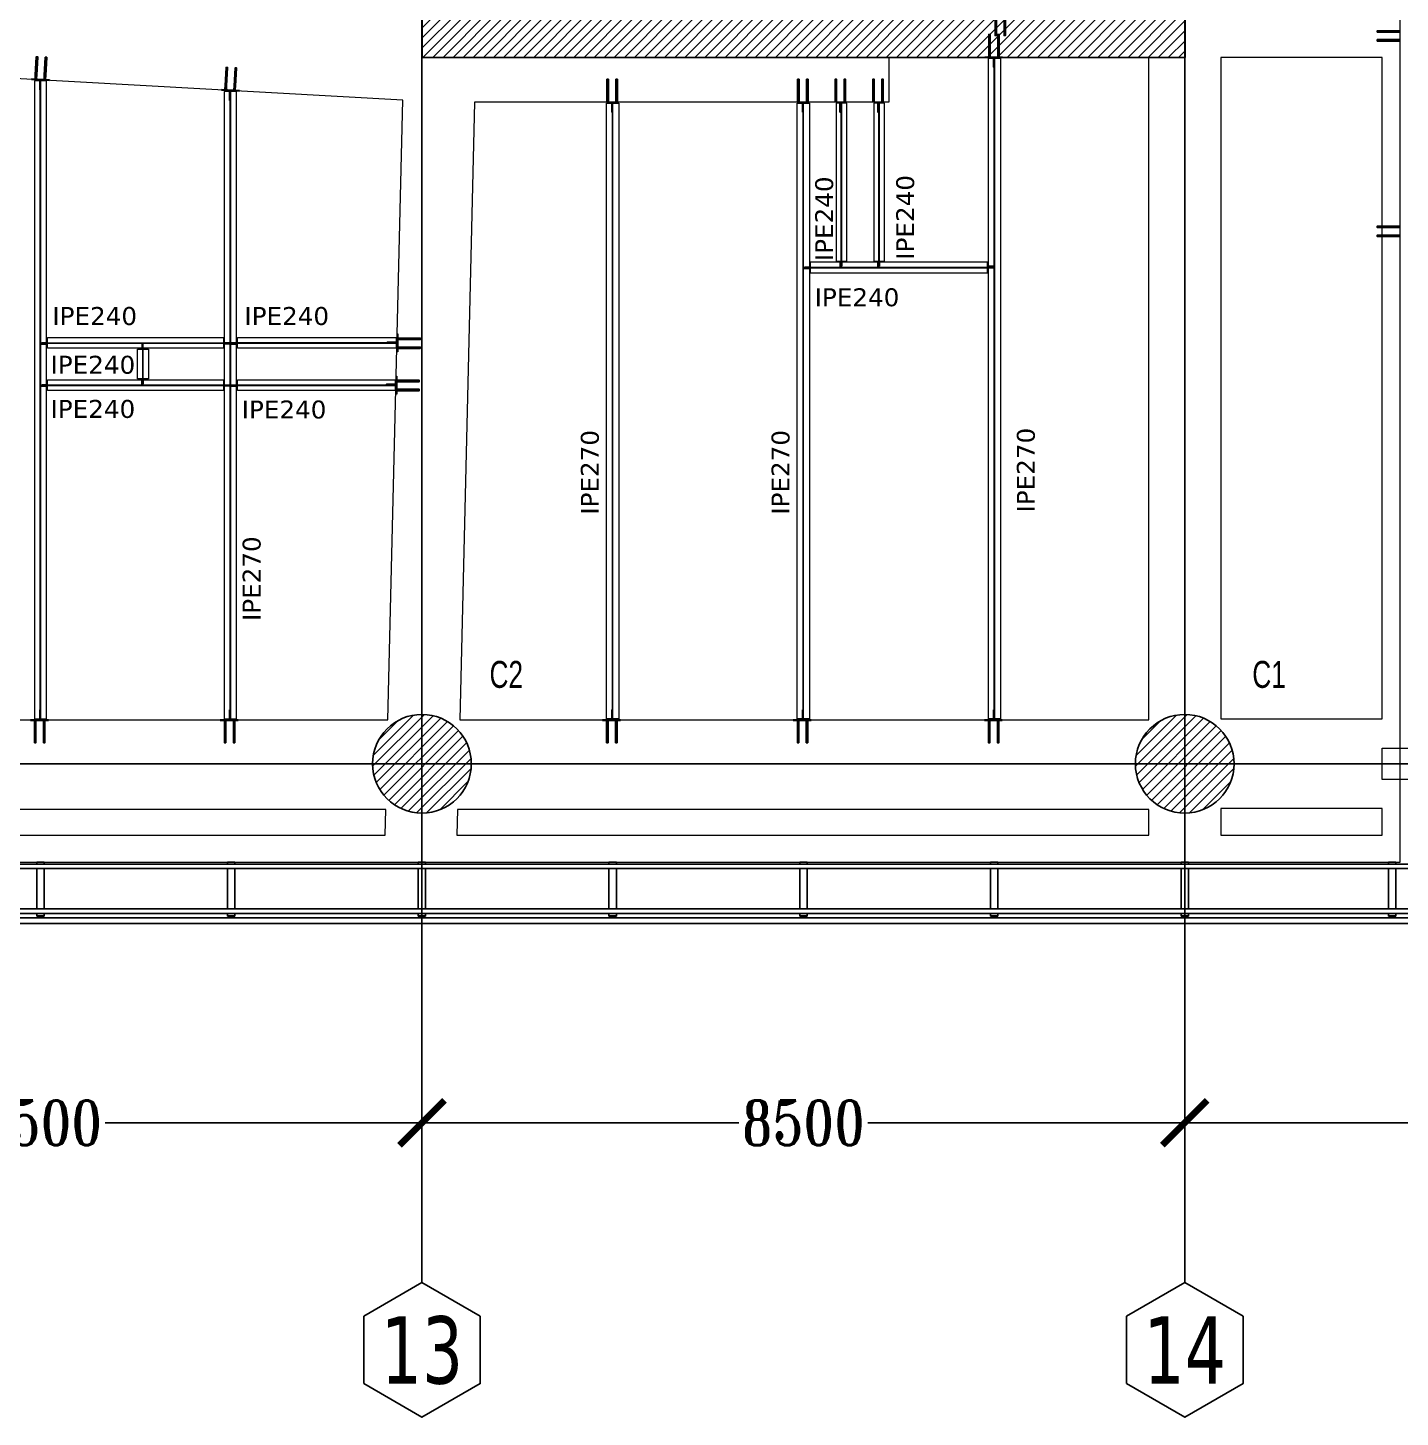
# Model space of a CAD drawing. Header units: millimetres. Extents: x -1702 to 79495, y -21906 to 33736.
# Drawn here: x 51504 to 66798, y -7280 to 8200 of the extents above; entities that cross this region are included whole.
import ezdxf
from ezdxf.enums import TextEntityAlignment as Align

# ---------------------------------------------------------------- set-up
doc = ezdxf.new("R2010")
doc.units = ezdxf.units.MM
doc.header["$LTSCALE"] = 0.9
for name, color, linetype, lineweight in [('0-1', 7, 'Continuous', 5), ('A_ALMA', 8, 'Continuous', 5), ('E_COLUMNAS-4', 1, 'Continuous', 25), ('E_TEXTO', 3, 'Continuous', 9), ('E_VIGAS', 8, 'Continuous', 9), ('E_VIGAS-1', 5, 'Continuous', 25), ('E_VIGAS-2', 10, 'Continuous', 25), ('HCB-PLATINA', 4, 'Continuous', 15), ('HCB-VIGAS', 4, 'Continuous', 15), ('VIGAS_HCB', 4, 'Continuous', 15)]:
    doc.layers.add(name, color=color, linetype=linetype, lineweight=lineweight)
for name, color, linetype in [('COTAS', 8, 'Continuous'), ('HCB-ACH_PANT', 253, 'Continuous'), ('HCB-ANCLAJE', 5, 'Continuous'), ('HCB-EJES', 1, 'Continuous'), ('HCB-ROTULOS', 2, 'Continuous'), ('HCB_PANTALLAS', 6, 'Continuous')]:
    doc.layers.add(name, color=color, linetype=linetype)
doc.styles.add('Arial Narrow', font='', dxfattribs={"width": 0.85, "height": 0.3})
doc.styles.add('ROMANT', font='romant.shx', dxfattribs={"width": 0.8})
doc.styles.add('VERDANA', font='verdana.ttf')
doc.styles.get('Arial Narrow').set_extended_font_data('Arial Narrow')
doc.dimstyles.new('1.125', dxfattribs={"dimscale": 0, "dimtxt": 500, "dimasz": 500, "dimexe": 4, "dimexo": 4, "dimgap": 15, "dimtad": 0, "dimdec": 0, "dimzin": 4, "dimdsep": 46, "dimtxsty": 'ROMANT', "dimblk": 'ARCHTICK', "dimcen": -10, "dimclrd": 256, "dimclrt": 3, "dimadec": 0, "dimazin": 0, "dimtfac": 1, "dimtdec": 0, "dimtix": 1, "dimtmove": 0, "dimatfit": 0, "dimldrblk": 'OBLIQUE', "dimfxl": 0.05, "dimtolj": 1, "dimtzin": 0, "dimarcsym": 0})

# ---------------------------------------------------------------- blocks, each defined once
blk = doc.blocks.new('EST_SFM_VIGA-METALICA-SECCION-C - EST_SFM_VIGA-METALICA-UPN100-1527742-_42_00m_N_E_-NIVEL-11 DOC')
at = {"layer": 'E_VIGAS-2'}
for p, q in [((34.044, 0.018), (-34.827, 0.018)), ((-34.827, -0.032), (34.044, -0.032))]:
    blk.add_line(p, q, dxfattribs=at)
blk = doc.blocks.new('EST_SFM_VIGA-METALICA-SECCION-C - EST_SFM_VIGA-METALICA-UPN100-1527772-_42_00m_N_E_-NIVEL-11 DOC')
at = {"layer": 'E_VIGAS-2'}
for p, q in [((34.942, 0.032), (-34.929, 0.032)), ((-34.929, -0.018), (34.942, -0.018))]:
    blk.add_line(p, q, dxfattribs=at)
blk = doc.blocks.new('EST_SFM_VIGA-METALICA-SECCION-C - EST_SFM_VIGA-METALICA-UPN160-1579051-_42_00m_N_E_-NIVEL-11 DOC')
at = {"layer": 'E_VIGAS-1'}
for p, q in [((30.107, 0.047), (-30.264, 0.047)), ((-30.269, -0.018), (30.113, -0.018))]:
    blk.add_line(p, q, dxfattribs=at)
blk = doc.blocks.new('DCTIB_CNI_EST_MOD-1A-FAC_0001_rvt-1-_42_00m_N_E_-NIVEL-11 DOC')
at = {"layer": 'E_VIGAS-1'}
for p, q in [((-27.454, 139.567), (-27.372, 139.567)), ((-27.454, 139.567), (-27.454, 139.545)), ((-27.454, 139.495), (-27.454, 139.045)), ((-27.372, 139.567), (-27.372, 139.545)), ((-27.372, 139.495), (-27.372, 139.045)), ((-25.328, 139.567), (-25.246, 139.567)), ((-25.328, 139.567), (-25.328, 139.545)), ((-25.328, 139.495), (-25.328, 139.045)), ((-25.246, 139.567), (-25.246, 139.545)), ((-25.246, 139.495), (-25.246, 139.045)), ((-23.203, 139.567), (-23.121, 139.567)), ((-23.203, 139.567), (-23.203, 139.545)), ((-23.203, 139.495), (-23.203, 139.045)), ((-23.121, 139.567), (-23.121, 139.545)), ((-23.121, 139.495), (-23.121, 139.045)), ((-21.078, 139.567), (-20.996, 139.567)), ((-21.078, 139.545), (-21.078, 139.567)), ((-21.078, 139.045), (-21.078, 139.495)), ((-20.996, 139.545), (-20.996, 139.567)), ((-20.996, 139.045), (-20.996, 139.495)), ((-18.953, 139.567), (-18.871, 139.567)), ((-18.953, 139.567), (-18.953, 139.545)), ((-18.953, 139.495), (-18.953, 139.045)), ((-18.871, 139.567), (-18.871, 139.545)), ((-18.871, 139.495), (-18.871, 139.045)), ((-16.828, 139.567), (-16.746, 139.567)), ((-16.828, 139.567), (-16.828, 139.545)), ((-16.828, 139.495), (-16.828, 139.045)), ((-16.746, 139.567), (-16.746, 139.545)), ((-16.746, 139.495), (-16.746, 139.045)), ((-14.703, 139.567), (-14.621, 139.567)), ((-14.703, 139.567), (-14.703, 139.545)), ((-14.703, 139.495), (-14.703, 139.045)), ((-14.621, 139.567), (-14.621, 139.545)), ((-14.621, 139.495), (-14.621, 139.045)), ((-12.393, 139.567), (-12.311, 139.567)), ((-12.393, 139.545), (-12.393, 139.567)), ((-12.393, 139.045), (-12.393, 139.495)), ((-12.311, 139.545), (-12.311, 139.567)), ((-12.311, 139.045), (-12.311, 139.495)), ((-27.454, 138.995), (-27.454, 138.967)), ((-27.454, 138.967), (-27.372, 138.967)), ((-27.454, 138.966), (-27.454, 138.967)), ((-27.426, 138.966), (-27.454, 138.966)), ((-27.415, 138.961), (-27.415, 138.966)), ((-27.415, 138.947), (-27.415, 138.961)), ((-27.41, 138.966), (-27.41, 138.961)), ((-27.41, 138.961), (-27.41, 138.947)), ((-27.372, 138.966), (-27.399, 138.966)), ((-27.372, 138.995), (-27.372, 138.967)), ((-27.372, 138.967), (-27.372, 138.966)), ((-25.328, 138.995), (-25.328, 138.967)), ((-25.328, 138.967), (-25.246, 138.967)), ((-25.328, 138.966), (-25.328, 138.967)), ((-25.3, 138.966), (-25.328, 138.966)), ((-25.29, 138.961), (-25.29, 138.966)), ((-25.29, 138.947), (-25.29, 138.961)), ((-25.285, 138.966), (-25.285, 138.961)), ((-25.285, 138.961), (-25.285, 138.947)), ((-25.246, 138.966), (-25.274, 138.966)), ((-25.246, 138.995), (-25.246, 138.967)), ((-25.246, 138.967), (-25.246, 138.966)), ((-23.203, 138.995), (-23.203, 138.967)), ((-23.203, 138.967), (-23.121, 138.967)), ((-23.203, 138.966), (-23.203, 138.967)), ((-23.175, 138.966), (-23.203, 138.966)), ((-23.164, 138.961), (-23.164, 138.966)), ((-23.164, 138.947), (-23.164, 138.961)), ((-23.159, 138.966), (-23.159, 138.961)), ((-23.159, 138.961), (-23.159, 138.947)), ((-23.121, 138.966), (-23.149, 138.966)), ((-23.121, 138.995), (-23.121, 138.967)), ((-23.121, 138.967), (-23.121, 138.966)), ((-21.078, 138.967), (-21.078, 138.995)), ((-21.078, 138.966), (-21.078, 138.967)), ((-21.078, 138.967), (-20.996, 138.967)), ((-21.05, 138.966), (-21.078, 138.966)), ((-21.04, 138.961), (-21.04, 138.966)), ((-21.04, 138.947), (-21.04, 138.961)), ((-21.035, 138.966), (-21.035, 138.961)), ((-21.035, 138.961), (-21.035, 138.947)), ((-20.996, 138.966), (-21.024, 138.966)), ((-20.996, 138.967), (-20.996, 138.995)), ((-20.996, 138.967), (-20.996, 138.966)), ((-18.953, 138.995), (-18.953, 138.967)), ((-18.953, 138.967), (-18.871, 138.967)), ((-18.953, 138.966), (-18.953, 138.967)), ((-18.925, 138.966), (-18.953, 138.966)), ((-18.915, 138.961), (-18.915, 138.966)), ((-18.915, 138.947), (-18.915, 138.961)), ((-18.91, 138.966), (-18.91, 138.961)), ((-18.91, 138.961), (-18.91, 138.947)), ((-18.871, 138.966), (-18.899, 138.966)), ((-18.871, 138.995), (-18.871, 138.967)), ((-18.871, 138.967), (-18.871, 138.966)), ((-16.828, 138.995), (-16.828, 138.967)), ((-16.828, 138.967), (-16.746, 138.967)), ((-16.828, 138.966), (-16.828, 138.967)), ((-16.8, 138.966), (-16.828, 138.966)), ((-16.79, 138.961), (-16.79, 138.966)), ((-16.79, 138.947), (-16.79, 138.961)), ((-16.785, 138.966), (-16.785, 138.961)), ((-16.785, 138.961), (-16.785, 138.947)), ((-16.746, 138.966), (-16.774, 138.966)), ((-16.746, 138.995), (-16.746, 138.967)), ((-16.746, 138.967), (-16.746, 138.966)), ((-14.703, 138.995), (-14.703, 138.967)), ((-14.621, 138.967), (-14.703, 138.967)), ((-14.703, 138.967), (-14.621, 138.967)), ((-14.703, 138.966), (-14.703, 138.967)), ((-14.675, 138.966), (-14.703, 138.966)), ((-14.665, 138.961), (-14.665, 138.966)), ((-14.665, 138.947), (-14.665, 138.961)), ((-14.66, 138.966), (-14.66, 138.961)), ((-14.66, 138.961), (-14.66, 138.947)), ((-14.621, 138.966), (-14.649, 138.966)), ((-14.621, 138.995), (-14.621, 138.967)), ((-14.621, 138.967), (-14.621, 138.966)), ((-12.393, 138.967), (-12.393, 138.995)), ((-12.311, 138.967), (-12.393, 138.967)), ((-12.393, 138.966), (-12.393, 138.967)), ((-12.393, 138.967), (-12.311, 138.967)), ((-12.365, 138.966), (-12.393, 138.966)), ((-12.355, 138.961), (-12.355, 138.966)), ((-12.355, 138.947), (-12.355, 138.961)), ((-12.35, 138.966), (-12.35, 138.961)), ((-12.35, 138.961), (-12.35, 138.947)), ((-12.311, 138.966), (-12.339, 138.966)), ((-12.311, 138.967), (-12.311, 138.995)), ((-12.311, 138.967), (-12.311, 138.966))]:
    blk.add_line(p, q, dxfattribs=at)
for points, knots in [([(-27.415, 138.961), (-27.415, 138.962), (-27.415, 138.963), (-27.417, 138.965), (-27.419, 138.965), (-27.42, 138.966), (-27.421, 138.966), (-27.423, 138.966), (-27.424, 138.966), (-27.426, 138.966)], [0, 0, 0, 0, 0.285714, 0.428571, 0.571429, 0.678571, 0.732143, 0.785714, 1, 1, 1, 1]), ([(-27.426, 138.966), (-27.425, 138.966), (-27.423, 138.966), (-27.421, 138.966), (-27.419, 138.965), (-27.417, 138.964), (-27.415, 138.963), (-27.415, 138.962), (-27.415, 138.961)], [0, 0, 0, 0, 0.142857, 0.285714, 0.428571, 0.571429, 0.785714, 1, 1, 1, 1]), ([(-27.41, 138.961), (-27.41, 138.962), (-27.41, 138.963), (-27.408, 138.965), (-27.407, 138.965), (-27.405, 138.966), (-27.404, 138.966), (-27.402, 138.966), (-27.401, 138.966), (-27.399, 138.966)], [0, 0, 0, 0, 0.285714, 0.428571, 0.571429, 0.678571, 0.732143, 0.785714, 1, 1, 1, 1]), ([(-27.399, 138.966), (-27.4, 138.966), (-27.402, 138.966), (-27.404, 138.966), (-27.406, 138.965), (-27.408, 138.964), (-27.41, 138.963), (-27.41, 138.962), (-27.41, 138.961)], [0, 0, 0, 0, 0.142857, 0.285714, 0.428571, 0.571429, 0.785714, 1, 1, 1, 1]), ([(-25.29, 138.961), (-25.29, 138.962), (-25.29, 138.963), (-25.292, 138.965), (-25.293, 138.965), (-25.295, 138.966), (-25.296, 138.966), (-25.297, 138.966), (-25.299, 138.966), (-25.3, 138.966)], [0, 0, 0, 0, 0.285714, 0.428571, 0.571429, 0.678571, 0.732143, 0.785714, 1, 1, 1, 1]), ([(-25.3, 138.966), (-25.299, 138.966), (-25.298, 138.966), (-25.295, 138.966), (-25.293, 138.965), (-25.291, 138.964), (-25.29, 138.963), (-25.29, 138.962), (-25.29, 138.961)], [0, 0, 0, 0, 0.142857, 0.285714, 0.428571, 0.571429, 0.785714, 1, 1, 1, 1]), ([(-25.285, 138.961), (-25.285, 138.962), (-25.284, 138.963), (-25.283, 138.965), (-25.281, 138.965), (-25.28, 138.966), (-25.279, 138.966), (-25.277, 138.966), (-25.275, 138.966), (-25.274, 138.966)], [0, 0, 0, 0, 0.285714, 0.428571, 0.571429, 0.678571, 0.732143, 0.785714, 1, 1, 1, 1]), ([(-25.274, 138.966), (-25.275, 138.966), (-25.276, 138.966), (-25.279, 138.966), (-25.281, 138.965), (-25.283, 138.964), (-25.284, 138.963), (-25.285, 138.962), (-25.285, 138.961)], [0, 0, 0, 0, 0.142857, 0.285714, 0.428571, 0.571429, 0.785714, 1, 1, 1, 1]), ([(-23.164, 138.961), (-23.164, 138.962), (-23.165, 138.963), (-23.166, 138.965), (-23.168, 138.965), (-23.169, 138.966), (-23.17, 138.966), (-23.172, 138.966), (-23.174, 138.966), (-23.175, 138.966)], [0, 0, 0, 0, 0.285714, 0.428571, 0.571429, 0.678571, 0.732143, 0.785714, 1, 1, 1, 1]), ([(-23.175, 138.966), (-23.174, 138.966), (-23.173, 138.966), (-23.17, 138.966), (-23.168, 138.965), (-23.166, 138.964), (-23.165, 138.963), (-23.164, 138.962), (-23.164, 138.961)], [0, 0, 0, 0, 0.142857, 0.285714, 0.428571, 0.571429, 0.785714, 1, 1, 1, 1]), ([(-23.159, 138.961), (-23.159, 138.962), (-23.159, 138.963), (-23.157, 138.965), (-23.156, 138.965), (-23.154, 138.966), (-23.153, 138.966), (-23.152, 138.966), (-23.15, 138.966), (-23.149, 138.966)], [0, 0, 0, 0, 0.285714, 0.428571, 0.571429, 0.678571, 0.732143, 0.785714, 1, 1, 1, 1]), ([(-23.149, 138.966), (-23.15, 138.966), (-23.151, 138.966), (-23.154, 138.966), (-23.156, 138.965), (-23.158, 138.964), (-23.159, 138.963), (-23.159, 138.962), (-23.159, 138.961)], [0, 0, 0, 0, 0.142857, 0.285714, 0.428571, 0.571429, 0.785714, 1, 1, 1, 1]), ([(-21.05, 138.966), (-21.049, 138.966), (-21.048, 138.966), (-21.045, 138.966), (-21.043, 138.965), (-21.041, 138.964), (-21.04, 138.963), (-21.04, 138.962), (-21.04, 138.961)], [0, 0, 0, 0, 0.142857, 0.285714, 0.428571, 0.571429, 0.785714, 1, 1, 1, 1]), ([(-21.04, 138.961), (-21.04, 138.962), (-21.04, 138.963), (-21.042, 138.965), (-21.043, 138.965), (-21.045, 138.966), (-21.046, 138.966), (-21.047, 138.966), (-21.049, 138.966), (-21.05, 138.966)], [0, 0, 0, 0, 0.285714, 0.428571, 0.571429, 0.678571, 0.732143, 0.785714, 1, 1, 1, 1]), ([(-21.024, 138.966), (-21.025, 138.966), (-21.026, 138.966), (-21.029, 138.966), (-21.031, 138.965), (-21.033, 138.964), (-21.034, 138.963), (-21.035, 138.962), (-21.035, 138.961)], [0, 0, 0, 0, 0.142857, 0.285714, 0.428571, 0.571429, 0.785714, 1, 1, 1, 1]), ([(-21.035, 138.961), (-21.035, 138.962), (-21.034, 138.963), (-21.033, 138.965), (-21.031, 138.965), (-21.03, 138.966), (-21.029, 138.966), (-21.027, 138.966), (-21.025, 138.966), (-21.024, 138.966)], [0, 0, 0, 0, 0.285714, 0.428571, 0.571429, 0.678571, 0.732143, 0.785714, 1, 1, 1, 1]), ([(-18.915, 138.961), (-18.915, 138.962), (-18.915, 138.963), (-18.917, 138.965), (-18.918, 138.965), (-18.92, 138.966), (-18.921, 138.966), (-18.922, 138.966), (-18.924, 138.966), (-18.925, 138.966)], [0, 0, 0, 0, 0.285714, 0.428571, 0.571429, 0.678571, 0.732143, 0.785714, 1, 1, 1, 1]), ([(-18.925, 138.966), (-18.924, 138.966), (-18.923, 138.966), (-18.92, 138.966), (-18.918, 138.965), (-18.916, 138.964), (-18.915, 138.963), (-18.915, 138.962), (-18.915, 138.961)], [0, 0, 0, 0, 0.142857, 0.285714, 0.428571, 0.571429, 0.785714, 1, 1, 1, 1]), ([(-18.91, 138.961), (-18.91, 138.962), (-18.909, 138.963), (-18.908, 138.965), (-18.906, 138.965), (-18.905, 138.966), (-18.904, 138.966), (-18.902, 138.966), (-18.9, 138.966), (-18.899, 138.966)], [0, 0, 0, 0, 0.285714, 0.428571, 0.571429, 0.678571, 0.732143, 0.785714, 1, 1, 1, 1]), ([(-18.899, 138.966), (-18.9, 138.966), (-18.901, 138.966), (-18.904, 138.966), (-18.906, 138.965), (-18.908, 138.964), (-18.909, 138.963), (-18.91, 138.962), (-18.91, 138.961)], [0, 0, 0, 0, 0.142857, 0.285714, 0.428571, 0.571429, 0.785714, 1, 1, 1, 1]), ([(-16.79, 138.961), (-16.79, 138.962), (-16.79, 138.963), (-16.792, 138.965), (-16.793, 138.965), (-16.795, 138.966), (-16.796, 138.966), (-16.797, 138.966), (-16.799, 138.966), (-16.8, 138.966)], [0, 0, 0, 0, 0.285714, 0.428571, 0.571429, 0.678571, 0.732143, 0.785714, 1, 1, 1, 1]), ([(-16.8, 138.966), (-16.799, 138.966), (-16.798, 138.966), (-16.795, 138.966), (-16.793, 138.965), (-16.791, 138.964), (-16.79, 138.963), (-16.79, 138.962), (-16.79, 138.961)], [0, 0, 0, 0, 0.142857, 0.285714, 0.428571, 0.571429, 0.785714, 1, 1, 1, 1]), ([(-16.785, 138.961), (-16.785, 138.962), (-16.784, 138.963), (-16.783, 138.965), (-16.781, 138.965), (-16.78, 138.966), (-16.779, 138.966), (-16.777, 138.966), (-16.775, 138.966), (-16.774, 138.966)], [0, 0, 0, 0, 0.285714, 0.428571, 0.571429, 0.678571, 0.732143, 0.785714, 1, 1, 1, 1]), ([(-16.774, 138.966), (-16.775, 138.966), (-16.776, 138.966), (-16.779, 138.966), (-16.781, 138.965), (-16.783, 138.964), (-16.784, 138.963), (-16.785, 138.962), (-16.785, 138.961)], [0, 0, 0, 0, 0.142857, 0.285714, 0.428571, 0.571429, 0.785714, 1, 1, 1, 1]), ([(-14.665, 138.961), (-14.665, 138.962), (-14.665, 138.963), (-14.667, 138.965), (-14.668, 138.965), (-14.67, 138.966), (-14.671, 138.966), (-14.672, 138.966), (-14.674, 138.966), (-14.675, 138.966)], [0, 0, 0, 0, 0.285714, 0.428571, 0.571429, 0.678571, 0.732143, 0.785714, 1, 1, 1, 1]), ([(-14.675, 138.966), (-14.674, 138.966), (-14.673, 138.966), (-14.67, 138.966), (-14.668, 138.965), (-14.666, 138.964), (-14.665, 138.963), (-14.665, 138.962), (-14.665, 138.961)], [0, 0, 0, 0, 0.142857, 0.285714, 0.428571, 0.571429, 0.785714, 1, 1, 1, 1]), ([(-14.66, 138.961), (-14.66, 138.962), (-14.659, 138.963), (-14.658, 138.965), (-14.656, 138.965), (-14.655, 138.966), (-14.654, 138.966), (-14.652, 138.966), (-14.65, 138.966), (-14.649, 138.966)], [0, 0, 0, 0, 0.285714, 0.428571, 0.571429, 0.678571, 0.732143, 0.785714, 1, 1, 1, 1]), ([(-14.649, 138.966), (-14.65, 138.966), (-14.651, 138.966), (-14.654, 138.966), (-14.656, 138.965), (-14.658, 138.964), (-14.659, 138.963), (-14.66, 138.962), (-14.66, 138.961)], [0, 0, 0, 0, 0.142857, 0.285714, 0.428571, 0.571429, 0.785714, 1, 1, 1, 1]), ([(-12.365, 138.966), (-12.364, 138.966), (-12.363, 138.966), (-12.36, 138.966), (-12.358, 138.965), (-12.356, 138.964), (-12.355, 138.963), (-12.355, 138.962), (-12.355, 138.961)], [0, 0, 0, 0, 0.142857, 0.285714, 0.428571, 0.571429, 0.785714, 1, 1, 1, 1]), ([(-12.355, 138.961), (-12.355, 138.962), (-12.355, 138.963), (-12.357, 138.965), (-12.358, 138.965), (-12.36, 138.966), (-12.361, 138.966), (-12.362, 138.966), (-12.364, 138.966), (-12.365, 138.966)], [0, 0, 0, 0, 0.285714, 0.428571, 0.571429, 0.678571, 0.732143, 0.785714, 1, 1, 1, 1]), ([(-12.339, 138.966), (-12.34, 138.966), (-12.341, 138.966), (-12.344, 138.966), (-12.346, 138.965), (-12.348, 138.964), (-12.349, 138.963), (-12.35, 138.962), (-12.35, 138.961)], [0, 0, 0, 0, 0.142857, 0.285714, 0.428571, 0.571429, 0.785714, 1, 1, 1, 1]), ([(-12.35, 138.961), (-12.35, 138.962), (-12.349, 138.963), (-12.348, 138.965), (-12.346, 138.965), (-12.345, 138.966), (-12.344, 138.966), (-12.342, 138.966), (-12.34, 138.966), (-12.339, 138.966)], [0, 0, 0, 0, 0.285714, 0.428571, 0.571429, 0.678571, 0.732143, 0.785714, 1, 1, 1, 1])]:
    blk.add_open_spline(points, degree=3, knots=knots, dxfattribs=at)
at = {"layer": 'E_VIGAS-2'}
for p, q in [((-74.597, 139.545), (-5.727, 139.545)), ((-5.727, 139.545), (-74.597, 139.545)), ((-5.177, 138.995), (-75.147, 138.995)), ((-75.147, 138.995), (-5.177, 138.995))]:
    blk.add_line(p, q, dxfattribs=at)
at = {"layer": 'E_VIGAS-1'}
blk.add_blockref('EST_SFM_VIGA-METALICA-SECCION-C - EST_SFM_VIGA-METALICA-UPN160-1579051-_42_00m_N_E_-NIVEL-11 DOC', (-40.084, 138.9), dxfattribs=at)
at = {"layer": 'E_VIGAS-2'}
for name, p in [('EST_SFM_VIGA-METALICA-SECCION-C - EST_SFM_VIGA-METALICA-UPN100-1527742-_42_00m_N_E_-NIVEL-11 DOC', (-39.77, 139.527)), ('EST_SFM_VIGA-METALICA-SECCION-C - EST_SFM_VIGA-METALICA-UPN100-1527772-_42_00m_N_E_-NIVEL-11 DOC', (-40.169, 139.013))]:
    blk.add_blockref(name, p, dxfattribs=at)
blk = doc.blocks.new('_ArchTick')
at = {"color": 0, "linetype": 'ByBlock', "const_width": 0.15}
blk.add_lwpolyline([(-0.5, -0.5), (0.5, 0.5)], dxfattribs=at)
blk = doc.blocks.new('*D630')
at = {"layer": 'COTAS', "color": 0, "lineweight": -2, "transparency": 16777216}
for p, q in [((47397, -5776), (47397, -3996)), ((55897, -5776), (55897, -3996))]:
    blk.add_line(p, q, dxfattribs=at)
at = {"layer": 'COTAS', "lineweight": -2, "transparency": 16777216}
for p, q in [((47397, -4000), (50927, -4000)), ((55897, -4000), (52366, -4000))]:
    blk.add_line(p, q, dxfattribs=at)
at = {"layer": 'Defpoints', "color": 0, "transparency": 16777216}
for p in [(47397, -4000), (47397, -5780), (55897, -5780)]:
    blk.add_point(p, dxfattribs=at)
at = {"layer": 'COTAS', "lineweight": -2, "transparency": 16777216, "xscale": 500, "yscale": 500, "zscale": 500, "rotation": 180}
blk.add_blockref('_ArchTick', (47397, -4000), dxfattribs=at)
at = {"layer": 'COTAS', "lineweight": -2, "transparency": 16777216, "xscale": 500, "yscale": 500, "zscale": 500}
blk.add_blockref('_ArchTick', (55897, -4000), dxfattribs=at)
at = {"layer": 'COTAS', "color": 3, "transparency": 16777216, "insert": (51647, -4000), "char_height": 500, "attachment_point": 5, "style": 'ROMANT'}
blk.add_mtext('\\A1;8500', dxfattribs=at)
blk = doc.blocks.new('_Oblique')
at = {"color": 0, "linetype": 'ByBlock', "lineweight": -2}
blk.add_line((-0.5, -0.5), (0.5, 0.5), dxfattribs=at)
blk = doc.blocks.new('*D631')
at = {"layer": 'COTAS', "color": 0, "lineweight": -2, "transparency": 16777216}
for p, q in [((55897, -5776), (55897, -3996)), ((64397, -5776), (64397, -3996))]:
    blk.add_line(p, q, dxfattribs=at)
at = {"layer": 'COTAS', "lineweight": -2, "transparency": 16777216}
for p, q in [((55897, -4000), (59427, -4000)), ((64397, -4000), (60866, -4000))]:
    blk.add_line(p, q, dxfattribs=at)
at = {"layer": 'Defpoints', "color": 0, "transparency": 16777216}
for p in [(55897, -4000), (55897, -5780), (64397, -5780)]:
    blk.add_point(p, dxfattribs=at)
at = {"layer": 'COTAS', "lineweight": -2, "transparency": 16777216, "xscale": 500, "yscale": 500, "zscale": 500, "rotation": 180}
blk.add_blockref('_ArchTick', (55897, -4000), dxfattribs=at)
at = {"layer": 'COTAS', "lineweight": -2, "transparency": 16777216, "xscale": 500, "yscale": 500, "zscale": 500}
blk.add_blockref('_ArchTick', (64397, -4000), dxfattribs=at)
at = {"layer": 'COTAS', "color": 3, "transparency": 16777216, "insert": (60147, -4000), "char_height": 500, "attachment_point": 5, "style": 'ROMANT'}
blk.add_mtext('\\A1;8500', dxfattribs=at)
blk = doc.blocks.new('*D615')
at = {"layer": 'COTAS', "color": 0, "lineweight": -2, "transparency": 16777216}
for p, q in [((64397, -5776), (64397, -3996)), ((72897, -5776), (72897, -3996))]:
    blk.add_line(p, q, dxfattribs=at)
at = {"layer": 'COTAS', "lineweight": -2, "transparency": 16777216}
for p, q in [((64397, -4000), (67927, -4000)), ((72897, -4000), (69366, -4000))]:
    blk.add_line(p, q, dxfattribs=at)
at = {"layer": 'Defpoints', "color": 0, "transparency": 16777216}
for p in [(72897, -4000), (64397, -5780), (72897, -5780)]:
    blk.add_point(p, dxfattribs=at)
at = {"layer": 'COTAS', "lineweight": -2, "transparency": 16777216, "xscale": 500, "yscale": 500, "zscale": 500, "rotation": 180}
blk.add_blockref('_ArchTick', (64397, -4000), dxfattribs=at)
at = {"layer": 'COTAS', "lineweight": -2, "transparency": 16777216, "xscale": 500, "yscale": 500, "zscale": 500}
blk.add_blockref('_ArchTick', (72897, -4000), dxfattribs=at)
at = {"layer": 'COTAS', "color": 3, "transparency": 16777216, "insert": (68647, -4000), "char_height": 500, "attachment_point": 5, "style": 'ROMANT'}
blk.add_mtext('\\A1;8500', dxfattribs=at)
blk = doc.blocks.new('CX-CONC')
at = {"layer": 'HCB-ANCLAJE'}
for points in [[(-50, -8), (-46, -6), (-42, -8), (-40, -8), (-38, -14), (-38, -52), (-38, -256), (-54, -256), (-54, -52), (-54, -14), (-52, -8)], [(50, -8), (54, -6), (58, -8), (60, -8), (62, -14), (62, -52), (62, -256), (46, -256), (46, -52), (46, -14), (48, -8)]]:
    blk.add_lwpolyline(points, close=True, dxfattribs=at)
at = {"layer": 'HCB-PLATINA'}
blk.add_lwpolyline([(-100, -6), (100, -6), (100, 0), (-100, 0)], close=True, dxfattribs=at)

msp = doc.modelspace()

# ---------------------------------------------------------------- hatches: boundary and pattern name
at = {"layer": 'HCB-ACH_PANT'}
h = msp.add_hatch(dxfattribs=at)
h.set_pattern_fill('ANSI31', color=256, scale=25)
h.set_pattern_definition([(45, (-16279.805, -55448.78), (-56.1266, 56.1266), [])])
h.paths.add_polyline_path([(64399.8, 7870.2), (55899.8, 7870.2), (55899.8, 8370.2), (60299.8, 8370.2), (60299.8, 17130.2), (55899.8, 17130.2), (55899.8, 17630.2), (64399.8, 17630.2), (64399.8, 17130.2), (60699.8, 17130.2), (60699.8, 8370.2), (64399.8, 8370.2)])
h = msp.add_hatch(dxfattribs=at)
h.set_pattern_fill('ANSI31', color=256, scale=25)
h.set_pattern_definition([(45, (43250.506, -1e-10), (-56.1266, 56.1266), [])])
edge = h.paths.add_edge_path()
edge.add_arc((55896.7, 0), 550, 0, 360)
h = msp.add_hatch(dxfattribs=at)
h.set_pattern_fill('ANSI31', color=256, scale=25)
h.set_pattern_definition([(45, (51750.506, -1e-10), (-56.1266, 56.1266), [])])
edge = h.paths.add_edge_path()
edge.add_arc((64396.7, 0), 550, 0, 360)

# ---------------------------------------------------------------- linework, layer by layer
for points in [[(62273.4, 7760.2), (62273.4, 7870.2), (62267.4, 7870.2), (62267.4, 7760.2)], [(51637.4, 7508.9), (51637.4, 7618.9), (51643.4, 7618.9), (51643.4, 7508.9)], [(53752.6, 7390.7), (53752.6, 7500.7), (53758.6, 7500.7), (53758.6, 7390.7)], [(58018.4, 7260.1), (58018.4, 7370.1), (58012.4, 7370.1), (58012.4, 7260.1)], [(60143.4, 7260.1), (60143.4, 7370.1), (60137.4, 7370.1), (60137.4, 7260.1)], [(60560.9, 7260.1), (60560.9, 7370.1), (60554.9, 7370.1), (60554.9, 7260.1)], [(60980.9, 7260.1), (60980.9, 7370.1), (60974.9, 7370.1), (60974.9, 7260.1)], [(55511.1, 4692.3), (55621.1, 4692.3), (55621.1, 4698.3), (55511.1, 4698.3)], [(55499.8, 4222.3), (55609.8, 4222.3), (55609.8, 4228.3), (55499.8, 4228.3)], [(51643.4, 600.1), (51643.4, 490.1), (51637.4, 490.1), (51637.4, 600.1)], [(53758.6, 600.1), (53758.6, 490.1), (53752.6, 490.1), (53752.6, 600.1)], [(58018.4, 600.1), (58018.4, 490.1), (58012.4, 490.1), (58012.4, 600.1)], [(60143.4, 600.1), (60143.4, 490.1), (60137.4, 490.1), (60137.4, 600.1)], [(62273.4, 600.1), (62273.4, 490.1), (62267.4, 490.1), (62267.4, 600.1)]]:
    msp.add_lwpolyline(points, close=True)
at = {"layer": 'A_ALMA'}
for p, q in [((62273.4, 510), (62273.4, 7860.2)), ((62280, 500), (62280, 7860.2)), ((51643.4, 510), (51643.4, 7608.6)), ((51650, 500), (51650, 7608.6)), ((53758.6, 510), (53758.6, 7490.4)), ((53765.2, 500), (53765.2, 7490.4)), ((58018.4, 510), (58018.4, 7360.2)), ((58025, 500), (58025, 7360.2)), ((60143.4, 510), (60143.4, 7360.2)), ((60150, 500), (60150, 7360.2)), ((60568.6, 5600.2), (60568.6, 7360.2)), ((60574.8, 5600.2), (60574.8, 7360.2)), ((60988.6, 5600.2), (60988.6, 7360.2)), ((60994.8, 5600.2), (60994.8, 7360.2)), ((60224.2, 5533.3), (62199.2, 5533.3)), ((60224.2, 5527.1), (62199.2, 5527.1)), ((51725.2, 4691.9), (53685.4, 4691.9)), ((51725.2, 4685.7), (53685.4, 4685.7)), ((53840.5, 4692.3), (55609.2, 4692.3)), ((53840.5, 4686.1), (55611.1, 4686.1)), ((52784.8, 4289.2), (52784.8, 4619.2)), ((52791, 4289.2), (52791, 4619.2)), ((51725.2, 4222.3), (53685.4, 4222.3)), ((51725.2, 4216.1), (53685.4, 4216.1)), ((53840.5, 4222.3), (55597.4, 4222.3)), ((53840.5, 4216.1), (55597.4, 4216.1))]:
    msp.add_line(p, q, dxfattribs=at)
at = {"layer": 'E_COLUMNAS-4', "color": 6}
for centre in [(55896.7, 0), (64396.7, 0)]:
    msp.add_circle(centre, 550, dxfattribs=at)
at = {"layer": 'E_VIGAS'}
msp.add_lwpolyline([(10997.7, 26595.9), (10997.8, -1095.9), (66798, -1095.8), (66797.9, 26595.9)], close=True, dxfattribs=at)
for points in [[(55517.9, 490.2), (55683.7, 7393.1), (47697.7, 7839.3), (47697.7, 490.2, 0.4142136), (47697.9, 490), (55517.7, 490, 0.407195)], [(64798.2, 500), (66598, 500), (66597.9, 7870.1), (64798, 7870.1), (64798, 500.2, 0.4142131)], [(55493.6, -510), (47697.9, -510, 0.4142136), (47697.7, -510.2), (47697.7, -795.9), (55487, -795.9), (55493.8, -510.2, 0.4212671)], [(63997.8, -510), (56294.2, -510, 0.407195), (56294, -510.2), (56287.2, -795.9), (63998, -795.9), (63998, -510.2, 0.4142131)], [(64798, -500.2), (64798, -795.9), (66598, -795.9), (66598, -500), (64798.2, -500, 0.4142141)]]:
    msp.add_lwpolyline(points, format="xyb", close=True, dxfattribs=at)
msp.add_lwpolyline([(61097.7, 7860.2), (61097.7, 7370.2), (60632.6, 7370.2), (56483.4, 7370.2), (56318.1, 490.2, 0.4212671), (56318.3, 490), (63997.8, 490, 0.4142141), (63998, 490.2), (63998, 7860.2)], format="xyb", dxfattribs=at)
at = {"layer": 'HCB-EJES'}
for p, q in [((55896.7, -5780.2), (55896.7, 31280.5)), ((64396.7, -5780.2), (64396.7, 31280.5)), ((-201.6, 0), (77995, 0))]:
    msp.add_line(p, q, dxfattribs=at)
at = {"layer": 'HCB-ROTULOS'}
for points in [[(55247.2, -6905.2), (55896.7, -7280.2), (56546.2, -6905.2), (56546.2, -6155.2), (55896.7, -5780.2), (55247.2, -6155.2)], [(63747.2, -6905.2), (64396.7, -7280.2), (65046.2, -6905.2), (65046.2, -6155.2), (64396.7, -5780.2), (63747.2, -6155.2)]]:
    msp.add_lwpolyline(points, close=True, dxfattribs=at)
at = {"layer": 'HCB-VIGAS'}
for points in [[(60568.6, 5533.3), (60558.6, 5533.3), (60558.6, 5590.2), (60568.6, 5590.2)], [(60568.6, 5600.2), (60574.8, 5600.2), (60574.8, 5543.3), (60568.6, 5543.3)], [(60988.6, 5533.3), (60978.6, 5533.3), (60978.6, 5590.2), (60988.6, 5590.2)], [(60988.6, 5600.2), (60994.8, 5600.2), (60994.8, 5543.3), (60988.6, 5543.3)], [(60150, 5527.1), (60150, 5517.1), (60214.2, 5517.1), (60214.2, 5527.1)], [(60224.2, 5527.1), (60224.2, 5533.3), (60160, 5533.3), (60160, 5527.1)], [(62199.2, 5533.3), (62199.2, 5527.1), (62263.4, 5527.1), (62263.4, 5533.3)], [(62273.4, 5533.3), (62273.4, 5543.3), (62209.2, 5543.3), (62209.2, 5533.3)], [(51650, 4685.7), (51650, 4675.7), (51714.2, 4675.7), (51714.2, 4685.7)], [(51725.2, 4685.7), (51725.2, 4691.9), (51660, 4691.9), (51660, 4685.7)], [(52784.8, 4685.7), (52774.8, 4685.7), (52774.8, 4629.2), (52784.8, 4629.2)], [(52784.8, 4619.2), (52791, 4619.2), (52791, 4675.7), (52784.8, 4675.7)], [(53685.4, 4686.1), (53685.4, 4692.3), (53748.6, 4692.3), (53748.6, 4686.1)], [(53758.6, 4686.1), (53758.6, 4676.1), (53694.4, 4676.1), (53694.4, 4686.1)], [(53765.2, 4686.1), (53765.2, 4676.1), (53829.4, 4676.1), (53829.4, 4686.1)], [(53840.5, 4692.3), (53840.5, 4686.1), (53775.2, 4686.1), (53775.2, 4692.3)], [(51650, 4216.1), (51650, 4206.1), (51714.2, 4206.1), (51714.2, 4216.1)], [(51725.2, 4216.1), (51725.2, 4222.3), (51660, 4222.3), (51660, 4216.1)], [(52784.8, 4222.3), (52774.8, 4222.3), (52774.8, 4279.2), (52784.8, 4279.2)], [(52784.8, 4289.2), (52791, 4289.2), (52791, 4232.3), (52784.8, 4232.3)], [(53685.4, 4216.1), (53685.4, 4222.3), (53748.6, 4222.3), (53748.6, 4216.1)], [(53758.6, 4216.1), (53758.6, 4206.1), (53694.4, 4206.1), (53694.4, 4216.1)], [(53765.2, 4216.1), (53765.2, 4206.1), (53829.4, 4206.1), (53829.4, 4216.1)], [(53840.5, 4222.3), (53840.5, 4216.1), (53775.2, 4216.1), (53775.2, 4222.3)]]:
    msp.add_lwpolyline(points, close=True, dxfattribs=at)
at = {"layer": 'HCB_PANTALLAS'}
msp.add_lwpolyline([(64399.8, 7870.2), (55899.8, 7870.2), (55899.8, 8370.2), (60299.8, 8370.2), (60299.8, 17130.2), (55899.8, 17130.2), (55899.8, 17630.2), (64399.8, 17630.2), (64399.8, 17130.2), (60699.8, 17130.2), (60699.8, 8370.2), (64399.8, 8370.2)], close=True, dxfattribs=at)
at = {"layer": 'VIGAS_HCB'}
for points in [[(62209.2, 7860.2), (62344.2, 7860.2), (62344.2, 500), (62209.2, 500)], [(51579.2, 500), (51714.2, 500), (51714.2, 7608.9), (51579.2, 7608.9)], [(53694.4, 500), (53829.4, 500), (53829.4, 7490.7), (53694.4, 7490.7)], [(57954.2, 7360.2), (58089.2, 7360.2), (58089.2, 500), (57954.2, 500)], [(60079.2, 7360.2), (60214.2, 7360.2), (60214.2, 500), (60079.2, 500)], [(60511.7, 5600.2), (60631.7, 5600.2), (60631.7, 7360.2), (60511.7, 7360.2)], [(60931.7, 5600.2), (61051.7, 5600.2), (61051.7, 7360.2), (60931.7, 7360.2)], [(60224.2, 5470.2), (62199.2, 5470.2), (62199.2, 5590.2), (60224.2, 5590.2)], [(51725.2, 4749.2), (53685.4, 4749.2), (53685.4, 4629.2), (51725.2, 4629.2)], [(55611.1, 4629.2), (53840.5, 4629.2), (53840.5, 4749.2), (55611.1, 4749.2)], [(52727.9, 4619.2), (52847.9, 4619.2), (52847.9, 4289.2), (52727.9, 4289.2)], [(51725.2, 4279.2), (53685.4, 4279.2), (53685.4, 4159.2), (51725.2, 4159.2)], [(55599.8, 4159.2), (53840.5, 4159.2), (53840.5, 4279.2), (55599.8, 4279.2)], [(72662.7, -175), (66598, -175), (66598, 175), (72662.7, 175)]]:
    msp.add_lwpolyline(points, close=True, dxfattribs=at)

# ---------------------------------------------------------------- block references
for p in [(62337.3, 8370.2), (51633.8, 490.1), (53749, 490.1), (58008.8, 490.1), (60133.8, 490.1), (62263.8, 490.1)]:
    msp.add_blockref('CX-CONC', p)
for p, rotation in [((66797.9, 8113.9), 270), ((51647, 7618.6), 176.8317488168268), ((53762.2, 7500.5), 176.8317488168268), ((66797.9, 5936), 270)]:
    msp.add_blockref('CX-CONC', p, dxfattribs=dict(rotation=rotation))
at = {"xscale": -1}
for p, rotation in [((62267.4, 7870.2), 180), ((58012.4, 7370.1), 180), ((60137.4, 7370.1), 180), ((60554.9, 7370.1), 180), ((60974.9, 7370.1), 180), ((55621.1, 4689), 90), ((55609.8, 4219), 90)]:
    msp.add_blockref('CX-CONC', p, dxfattribs=dict(at, rotation=rotation))
at = {"layer": '0-1', "xscale": 1000, "yscale": 1000, "zscale": 1000}
msp.add_blockref('DCTIB_CNI_EST_MOD-1A-FAC_0001_rvt-1-_42_00m_N_E_-NIVEL-11 DOC', (79058.8, -140662.4), dxfattribs=at)

# ---------------------------------------------------------------- texts
at = {"layer": 'E_TEXTO', "char_height": 200, "width": 1206.139, "attachment_point": 1, "rotation": 90, "style": 'VERDANA'}
for s, insert in [('IPE240', (60278.5, 5600.9)), ('IPE240', (61181.4, 5616.3)), ('IPE270', (62526, 2800.5)), ('IPE270', (57667.4, 2775.6)), ('IPE270', (59792.4, 2775.6)), ('IPE270', (53898.5, 1590.9))]:
    msp.add_mtext(s, dxfattribs=dict(at, insert=insert))
at = {"layer": 'E_TEXTO', "attachment_point": 1}
for s, insert, char_height, width, style in [('IPE240', (60273.2, 5297.8), 200, 1206.139, 'VERDANA'), ('IPE240', (51778.3, 5089.2), 200, 1206.139, 'VERDANA'), ('IPE240', (53918.3, 5089.2), 200, 1206.139, 'VERDANA'), ('IPE240', (51758.2, 4545.8), 200, 1206.139, 'VERDANA'), ('IPE240', (51758.2, 4054), 200, 1206.139, 'VERDANA'), ('IPE240', (53888.4, 4047.4), 200, 1206.139, 'VERDANA'), ('C2', (56649.8, 1146), 300, 459.968, 'Arial Narrow'), ('C1', (65149.8, 1146), 300, 459.968, 'Arial Narrow')]:
    msp.add_mtext(s, dxfattribs=dict(at, insert=insert, char_height=char_height, width=width, style=style))
at = {"layer": 'HCB-ROTULOS', "color": 4, "style": 'VERDANA', "width": 0.7}
for s, p in [('13', (55896.7, -6530.2)), ('14', (64396.7, -6530.2))]:
    msp.add_text(s, height=750, dxfattribs=at).set_placement(p, align=Align.MIDDLE_CENTER)

# ---------------------------------------------------------------- dimensions: what is measured, and where the dimension line sits
at = {"layer": 'COTAS'}
for base, p1, p2, picture, middle in [((47396.7, -4000), (55896.7, -5780.2), (47396.7, -5780.2), '*D630', (51646.7, -4000)), ((55896.7, -4000), (64396.7, -5780.2), (55896.7, -5780.2), '*D631', (60146.7, -4000))]:
    dim = msp.add_linear_dim(base=base, p1=p1, p2=p2, dimstyle='1.125', override={"dimscale": 1}, dxfattribs=at)
    dim.commit()
    dim.dimension.update_dxf_attribs({"geometry": picture, "text_midpoint": middle})
dim = msp.add_linear_dim(base=(72896.7, -4000), p1=(64396.7, -5780.2), p2=(72896.7, -5780.2), angle=180, dimstyle='1.125', override={"dimscale": 1}, dxfattribs=at)
dim.commit()
dim.dimension.update_dxf_attribs({"geometry": '*D615', "text_midpoint": (68646.7, -4000)})

doc.saveas('drawing.dxf')
